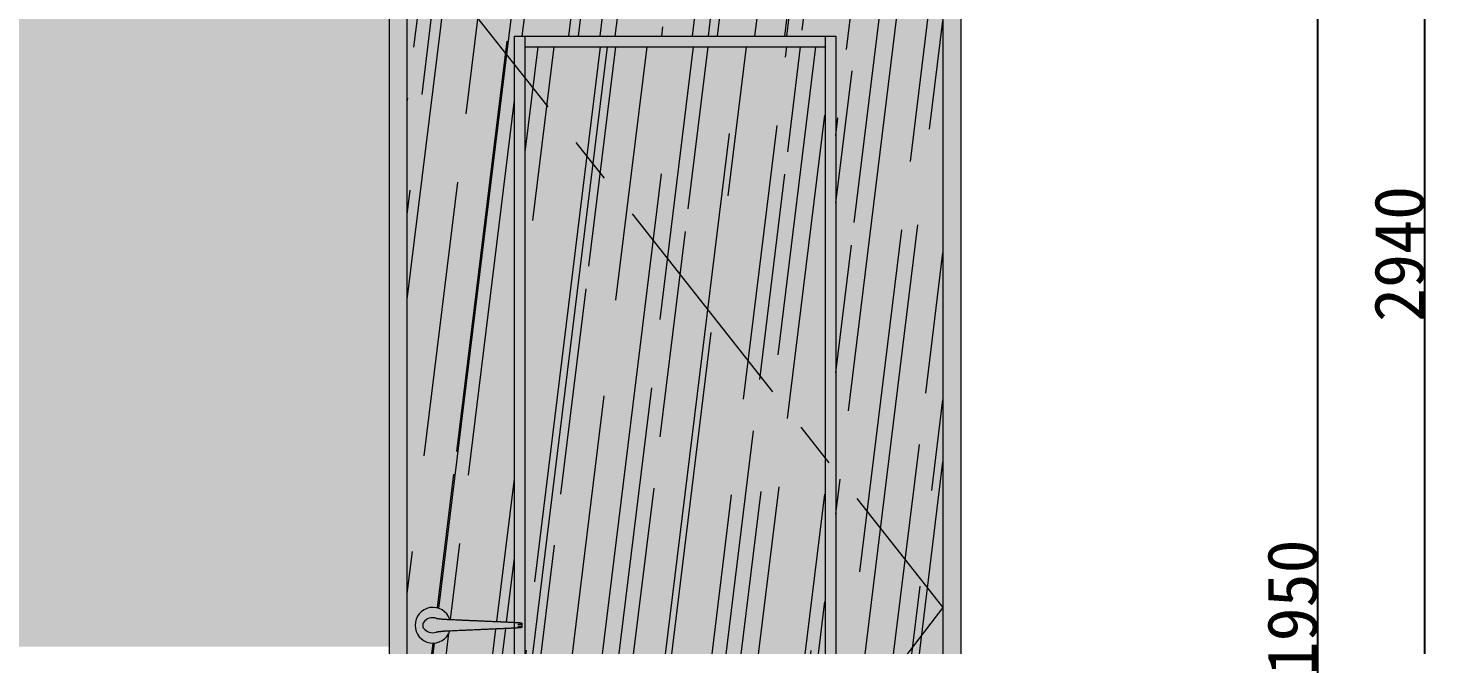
# Model space of a CAD drawing. Header units: millimetres. Extents: x 0 to 21037, y -32678 to 14850.
# Drawn here: x 11007 to 12975, y -25945 to -25081 of the extents above; entities that cross this region are included whole.
import ezdxf

# ---------------------------------------------------------------- set-up
doc = ezdxf.new("R2010")
doc.units = ezdxf.units.MM
doc.linetypes.add('CENTER', pattern=[50.800000000000004, 31.75, -6.35, 6.35, -6.35])
doc.layers.get('0').update_dxf_attribs({"lineweight": 0})
for name, color, linetype, lineweight in [('002寸法', 7, 'Continuous', 0), ('展開', 7, 'Continuous', 9), ('展開建具用', 250, 'Continuous', 9)]:
    doc.layers.add(name, color=color, linetype=linetype, lineweight=lineweight)
doc.styles.get("Standard").update_dxf_attribs({"font": 'MS Mincho.ttf'})
doc.dimstyles.new('寸法', dxfattribs={"dimtxt": 70, "dimasz": 25, "dimexe": 1.5, "dimexo": 200, "dimtad": 1, "dimdec": 0, "dimtxsty": 'Standard', "dimblk": 'DOT', "dimcen": 2.5, "dimadec": 0, "dimazin": 0, "dimtfac": 1, "dimtdec": 0, "dimtmove": 0, "dimatfit": 3, "dimfxl": 200, "dimfxlon": 1, "dimarcsym": 0})

# ---------------------------------------------------------------- blocks, each defined once
blk = doc.blocks.new('_Dot')
at = {"color": 0, "linetype": 'ByBlock', "lineweight": -2}
blk.add_line((-0.5, 0), (-1, 0), dxfattribs=at)
at = {"color": 0, "linetype": 'ByBlock', "const_width": 0.5}
blk.add_lwpolyline([(-0.25, 0, 1), (0.25, 0, 1)], format="xyb", close=True, dxfattribs=at)
blk = doc.blocks.new('*D71')
at = {"layer": '002寸法', "color": 0, "lineweight": -2, "ltscale": 10, "transparency": 16777216}
for p, q in [((12612.89459201107, -24917.1972430319), (12814.39459201107, -24917.1972430319)), ((12812.89459201107, -26842.19724303191), (12812.89459201107, -24942.1972430319)), ((12612.89459201107, -26867.19724303191), (12814.39459201107, -26867.19724303191))]:
    blk.add_line(p, q, dxfattribs=at)
at = {"layer": 'Defpoints', "color": 0, "ltscale": 10, "transparency": 16777216}
for p in [(12312.89459201094, -24917.1972430319), (12812.89459201107, -24917.1972430319), (12312.89459201095, -26867.19724303191)]:
    blk.add_point(p, dxfattribs=at)
at = {"layer": '002寸法', "color": 0, "lineweight": -2, "ltscale": 10, "transparency": 16777216, "xscale": 25, "yscale": 25, "zscale": 25}
for p, rotation in [((12812.89459201107, -24917.1972430319), 90), ((12812.89459201107, -26867.19724303191), 270)]:
    blk.add_blockref('_Dot', p, dxfattribs=dict(at, rotation=rotation))
at = {"layer": '002寸法', "color": 0, "ltscale": 10, "transparency": 16777216, "insert": (12777.26959201106, -25892.1972430319), "char_height": 70, "attachment_point": 5, "rotation": 90}
blk.add_mtext('1950', dxfattribs=at)
blk = doc.blocks.new('*D73')
at = {"layer": '002寸法', "color": 0, "lineweight": -2, "ltscale": 10, "transparency": 16777216}
for p, q in [((12762.89459201107, -23927.1972430319), (12964.39459201107, -23927.1972430319)), ((12962.89459201107, -26842.19724303191), (12962.89459201107, -23952.1972430319)), ((12762.89459201107, -26867.19724303191), (12964.39459201107, -26867.19724303191))]:
    blk.add_line(p, q, dxfattribs=at)
at = {"layer": 'Defpoints', "color": 0, "ltscale": 10, "transparency": 16777216}
for p in [(12312.89459201095, -23927.1972430319), (12962.89459201107, -23927.1972430319), (12312.89459201095, -26867.19724303191)]:
    blk.add_point(p, dxfattribs=at)
at = {"layer": '002寸法', "color": 0, "lineweight": -2, "ltscale": 10, "transparency": 16777216, "xscale": 25, "yscale": 25, "zscale": 25}
for p, rotation in [((12962.89459201107, -23927.1972430319), 90), ((12962.89459201107, -26867.19724303191), 270)]:
    blk.add_blockref('_Dot', p, dxfattribs=dict(at, rotation=rotation))
at = {"layer": '002寸法', "color": 0, "ltscale": 10, "transparency": 16777216, "insert": (12927.26959201106, -25397.19724303191), "char_height": 70, "attachment_point": 5, "rotation": 90}
blk.add_mtext('2940', dxfattribs=at)

msp = doc.modelspace()

# ---------------------------------------------------------------- hatches: boundary and pattern name
at = {"layer": '展開', "ltscale": 10, "true_color": 0xfffefa}
h = msp.add_hatch(color=7, dxfattribs=at)
h.dxf.hatch_style = 1
h.paths.add_polyline_path([(12312.89459201094, -24717.1972430319), (12312.89459201094, -23927.1972430319), (8792.894592010942, -23927.1972430319), (8792.89459201094, -24717.19724303188)])
h.paths.add_polyline_path([(8792.89459201094, -24717.19724303188), (8792.894592010935, -26867.19724303188), (9572.894592010935, -26867.19724303189), (9572.894592010949, -25947.19724303188), (11512.89459201093, -25947.1972430319), (11512.89459201093, -24917.19724303189), (12312.89459201094, -24917.19724303189), (12312.89459201094, -24717.1972430319)])
at = {"layer": '展開', "ltscale": 10, "true_color": 0xe89e4a, "transparency": 33554607}
h = msp.add_hatch(color=33, dxfattribs=at)
h.dxf.hatch_style = 1
h.paths.add_polyline_path([(12287.89459201093, -24917.19724303189), (11537.89459201093, -24917.19724303189), (11537.89459201093, -24942.19724303189), (12287.89459201093, -24942.19724303189)])
h.paths.add_polyline_path([(11537.89459201093, -24917.19724303189), (11512.89459201093, -24917.19724303189), (11512.89459201093, -26867.19724303189), (11537.89459201093, -26867.19724303189)])
h.paths.add_polyline_path([(12312.89459201093, -24917.19724303189), (12287.89459201093, -24917.19724303189), (12287.89459201093, -24942.19724303189), (12287.89459201093, -26867.19724303189), (12312.89459201093, -26867.19724303189)])
at = {"layer": '展開', "ltscale": 10, "true_color": 0xf0c089, "transparency": 33554607}
h = msp.add_hatch(color=31, dxfattribs=at)
h.dxf.hatch_style = 1
h.paths.add_polyline_path([(12287.89459201093, -24942.19724303189), (11537.89459201093, -24942.19724303189), (11537.89459201093, -26867.19724303189), (12287.89459201093, -26867.19724303189)])
edge = h.paths.add_edge_path(flags=16)
edge.add_line((12137.89459201093, -25092.1972430319), (12137.89459201093, -26667.19724303189))
edge.add_line((12137.89459201093, -26667.19724303189), (11687.89459201093, -26667.19724303189))
edge.add_line((11687.89459201093, -26667.19724303189), (11687.89459201093, -25921.27333098501))
edge.add_spline(control_points=[(11687.89459201093, -25921.273330985), (11687.38966211679, -25921.30064039571), (11686.35187309129, -25921.35579901481), (11684.77880384059, -25921.43681364162), (11682.87138948358, -25921.53234851525), (11680.68051688375, -25921.6386922797), (11678.29950400415, -25921.75076486536), (11676.15592243632, -25921.84945832227), (11674.13122945945, -25921.94125565478), (11671.99655018982, -25922.03685301535), (11669.53047940364, -25922.14605789305), (11666.41331466037, -25922.28266381506), (11662.84604792785, -25922.43748475095), (11659.04323239331, -25922.60160835334), (11655.49378411978, -25922.75475150567), (11651.19549443443, -25922.9406588656), (11645.95495318446, -25923.16792757884), (11639.60615472504, -25923.44428432887), (11632.99200802616, -25923.73331232983), (11626.72494362584, -25924.00830545732), (11620.87563862734, -25924.26595132858), (11615.5815143048, -25924.49994721312), (11610.40961460448, -25924.72934311333), (11605.45404648903, -25924.94989150513), (11601.14242089623, -25925.14246189825), (11598.481137042, -25925.26160156795), (11597.39815793654, -25925.31016071371)], knot_values=[0.08910188739566653, 0.08910188739566653, 0.08910188739566653, 0.08910188739566653, 0.1003352635628348, 0.1120496629865468, 0.1234940101604796, 0.1416506971254951, 0.1590300563198057, 0.174083601018881, 0.1870637423094715, 0.2018396486770462, 0.2191485173902854, 0.2390333738212989, 0.2674393466388797, 0.2941550580081462, 0.3190349827846631, 0.3422697180600411, 0.3848914225511608, 0.429816483828058, 0.4767295396273031, 0.5251559408000601, 0.5627917183320399, 0.600781200535658, 0.6373167853583164, 0.6721985919594318, 0.7054231874226682, 0.7282118823318463, 0.7282118823318463, 0.7282118823318463, 0.7282118823318463], degree=3, periodic=0)
edge.add_arc((11573.75115883121, -25917.19724303189), 24.99999999999993, 18.936339045819807, 341.0637025762418, ccw=False)
edge.add_spline(control_points=[(11597.398152043, -25909.0843081719), (11597.66854156321, -25909.09642921165), (11598.55834252258, -25909.13630377665), (11600.08421527605, -25909.20463916763), (11602.63120985601, -25909.31854163291), (11605.89956785261, -25909.46440652083), (11610.19104801441, -25909.65540637618), (11614.91825357435, -25909.86515568705), (11620.02465987802, -25910.09096804761), (11625.44571451013, -25910.32989451131), (11631.06273897053, -25910.5765932399), (11636.82569083463, -25910.82879121024), (11642.40552780713, -25911.07213817408), (11647.14969333281, -25911.27836565754), (11651.08508892022, -25911.44899634307), (11654.34214713473, -25911.58995279334), (11657.71985652543, -25911.73581799267), (11661.34079210895, -25911.8919779137), (11664.46497062676, -25912.02718462011), (11666.97099270112, -25912.13633195518), (11668.70960039106, -25912.21245471431), (11670.29979865012, -25912.28249969062), (11671.7049393132, -25912.34478554719), (11672.9276865402, -25912.39932988353), (11673.99729000641, -25912.44733510733), (11674.96982759138, -25912.49125217768), (11675.96971650184, -25912.53669608444), (11677.0906539243, -25912.58804183668), (11678.33789526807, -25912.64577223127), (11679.58183912787, -25912.70409382297), (11680.69808660107, -25912.75714199487), (11681.67933839044, -25912.80437232815), (11682.71545440987, -25912.85485880429), (11683.95127482443, -25912.91602782566), (11685.46263095026, -25912.99252505887), (11686.80638377147, -25913.06257513666), (11687.63637069681, -25913.10701438754), (11687.89459201093, -25913.12096344991)], knot_values=[0.2787090511164469, 0.2787090511164469, 0.2787090511164469, 0.2787090511164469, 0.2843347011956079, 0.2972216252590689, 0.3104772138980566, 0.3373917457115546, 0.3653743063969382, 0.4000894840129428, 0.4362590282750997, 0.4723331356619829, 0.5137623633674904, 0.5541074971621618, 0.5932195787735141, 0.630703314316566, 0.6534002180596729, 0.675478444757236, 0.6987073099011282, 0.723871796797045, 0.7508502880904222, 0.7636704184634913, 0.7759957365109098, 0.7870297967085453, 0.7967879607689143, 0.8052872796369537, 0.8125448115290612, 0.8191290183606679, 0.8256149735665238, 0.8334503973081462, 0.8425893463014019, 0.8517583091918629, 0.8595804657941999, 0.8660939489046614, 0.8724601412759485, 0.8814966849209686, 0.8923567543884653, 0.9047690648835808, 0.9104065460707804, 0.9104065460707804, 0.9104065460707804, 0.9104065460707804], degree=3, periodic=0)
edge.add_line((11687.89459201093, -25913.12096344991), (11687.89459201092, -25092.19724303189))
edge.add_line((11687.89459201092, -25092.19724303189), (12137.89459201093, -25092.1972430319))
h.paths.add_polyline_path([(11702.89459201092, -25107.19724303189), (12122.89459201093, -25107.1972430319), (12122.89459201093, -26652.19724303189), (11702.89459201093, -26652.1972430319)], flags=0)
edge = h.paths.add_edge_path(flags=0)
edge.add_spline(control_points=[(11696.93607725496, -25920.73303872711), (11696.94548323616, -25920.73213616333), (11696.96881603664, -25920.72989723257), (11697.03911090394, -25920.72136156982), (11697.16454545251, -25920.70026892766), (11697.33760141997, -25920.65711492823), (11697.54697075665, -25920.58138037981), (11697.77800243919, -25920.46565828266), (11698.01202677193, -25920.29965326791), (11698.17622447572, -25920.16021812238), (11698.24641641929, -25920.06682559873), (11698.25362083844, -25920.05723989914)], knot_values=[0, 0, 0, 0, 0.03666083449317059, 0.09094212716225403, 0.1725750643965905, 0.2889107491853135, 0.4317694376781979, 0.595746282723437, 0.7780873161327285, 0.9772231411986575, 1, 1, 1, 1], degree=3, periodic=0)
edge.add_arc((11696.7511747796, -25918.74128886669), 1.999984051613067, 319.175774524818, 360)
edge.add_line((11698.75115883122, -25918.74128886669), (11698.7511588312, -25918.74129661475))
edge.add_arc((11696.7511747796, -25918.74128886669), 1.999984051613067, 296.1305233644815, 359.9997780325587, ccw=False)
edge = h.paths.add_edge_path(flags=0)
edge.add_arc((11573.36834778389, -25922.4872891684), 15.79004614430356, 91.36746224918105, 145.3483749162674)
edge.add_spline(control_points=[(11560.25115883121, -25914.38934486911), (11560.25115883121, -25914.1152379187), (11560.28429578925, -25913.90766968632), (11560.41684358408, -25913.50311355466), (11560.51296022493, -25913.31617996152), (11560.63891966882, -25913.14459073123)], knot_values=[0, 0, 0, 0, 0.5, 0.5, 1, 1, 1, 1], degree=3, periodic=0)
edge.add_arc((11573.36834778389, -25922.4872891684), 15.79004614430356, 78.83342769622777, 143.7225175630546, ccw=False)
edge.add_spline(control_points=[(11573.75115883121, -25906.76685745585), (11574.00862730263, -25906.77574540988), (11574.61816517102, -25906.7967869942), (11575.50986456703, -25906.89890161826), (11576.25290485337, -25907.02537306051), (11576.67867264512, -25907.11752927547), (11576.73010769969, -25907.13297816889), (11576.74155113231, -25907.13641528726)], knot_values=[0, 0, 0, 0, 0.1844089347360716, 0.4365747323251828, 0.6854758552318743, 0.9300236795481108, 1, 1, 1, 1], degree=3, periodic=0)
edge = h.paths.add_edge_path(flags=0)
edge.add_spline(control_points=[(11560.25174515592, -25920.04922391194), (11560.25153850535, -25920.04963710744), (11560.24734062794, -25920.05825554943), (11560.24929550224, -25920.06242021591), (11560.25115883121, -25920.06638985416)], knot_values=[0.6068797783338689, 0.6068797783338689, 0.6068797783338689, 0.6068797783338689, 0.6252893075606312, 1, 1, 1, 1], degree=3, periodic=0)
edge.add_line((11560.25115883121, -25920.06638985416), (11560.25115883121, -25920.05145847418))
at = {"layer": '展開', "ltscale": 10, "true_color": 0x9c5e31, "transparency": 33554541}
h = msp.add_hatch(dxfattribs=at)
h.set_pattern_fill('AR-RROOF', color=25, scale=3.8, angle=83.00000000000001)
h.set_pattern_definition([(83.00000000000001, (4754.535102391535, -22889.78707414763), (-69.92233070039775, 222.5240490495897), [1447.8, -193.04, 482.6, -96.52]), (83.00000000000001, (4722.279387717193, -22756.49092207486), (-139.1775665855039, -80.15599195255217), [289.56, -31.8516, 579.12, -72.39]), (83.00000000000001, (4678.98604553131, -22831.88839219777), (-3.019660620384528, 506.0439791404475), [772.16, -135.128, 386.08, -96.52])])
h.paths.add_polyline_path([(12287.89459201093, -24942.19724303189), (11537.89459201093, -24942.19724303189), (11537.89459201093, -26867.19724303189), (12287.89459201093, -26867.19724303189)])
edge = h.paths.add_edge_path(flags=16)
edge.add_line((12137.89459201093, -25092.1972430319), (12137.89459201093, -26667.19724303189))
edge.add_line((12137.89459201093, -26667.19724303189), (11687.89459201093, -26667.19724303189))
edge.add_line((11687.89459201093, -26667.19724303189), (11687.89459201093, -25921.27333098501))
edge.add_spline(control_points=[(11687.89459201093, -25921.273330985), (11687.38966211679, -25921.30064039571), (11686.35187309129, -25921.35579901481), (11684.77880384059, -25921.43681364162), (11682.87138948358, -25921.53234851525), (11680.68051688375, -25921.6386922797), (11678.29950400415, -25921.75076486536), (11676.15592243632, -25921.84945832227), (11674.13122945945, -25921.94125565478), (11671.99655018982, -25922.03685301535), (11669.53047940364, -25922.14605789305), (11666.41331466037, -25922.28266381506), (11662.84604792785, -25922.43748475095), (11659.04323239331, -25922.60160835334), (11655.49378411978, -25922.75475150567), (11651.19549443443, -25922.9406588656), (11645.95495318446, -25923.16792757884), (11639.60615472504, -25923.44428432887), (11632.99200802616, -25923.73331232983), (11626.72494362584, -25924.00830545732), (11620.87563862734, -25924.26595132858), (11615.5815143048, -25924.49994721312), (11610.40961460448, -25924.72934311333), (11605.45404648903, -25924.94989150513), (11601.14242089623, -25925.14246189825), (11598.481137042, -25925.26160156795), (11597.39815793654, -25925.31016071371)], knot_values=[0.08910188739566653, 0.08910188739566653, 0.08910188739566653, 0.08910188739566653, 0.1003352635628348, 0.1120496629865468, 0.1234940101604796, 0.1416506971254951, 0.1590300563198057, 0.174083601018881, 0.1870637423094715, 0.2018396486770462, 0.2191485173902854, 0.2390333738212989, 0.2674393466388797, 0.2941550580081462, 0.3190349827846631, 0.3422697180600411, 0.3848914225511608, 0.429816483828058, 0.4767295396273031, 0.5251559408000601, 0.5627917183320399, 0.600781200535658, 0.6373167853583164, 0.6721985919594318, 0.7054231874226682, 0.7282118823318463, 0.7282118823318463, 0.7282118823318463, 0.7282118823318463], degree=3, periodic=0)
edge.add_arc((11573.75115883121, -25917.19724303189), 24.99999999999993, 18.936339045819807, 341.0637025762418, ccw=False)
edge.add_spline(control_points=[(11597.398152043, -25909.0843081719), (11597.66854156321, -25909.09642921165), (11598.55834252258, -25909.13630377665), (11600.08421527605, -25909.20463916763), (11602.63120985601, -25909.31854163291), (11605.89956785261, -25909.46440652083), (11610.19104801441, -25909.65540637618), (11614.91825357435, -25909.86515568705), (11620.02465987802, -25910.09096804761), (11625.44571451013, -25910.32989451131), (11631.06273897053, -25910.5765932399), (11636.82569083463, -25910.82879121024), (11642.40552780713, -25911.07213817408), (11647.14969333281, -25911.27836565754), (11651.08508892022, -25911.44899634307), (11654.34214713473, -25911.58995279334), (11657.71985652543, -25911.73581799267), (11661.34079210895, -25911.8919779137), (11664.46497062676, -25912.02718462011), (11666.97099270112, -25912.13633195518), (11668.70960039106, -25912.21245471431), (11670.29979865012, -25912.28249969062), (11671.7049393132, -25912.34478554719), (11672.9276865402, -25912.39932988353), (11673.99729000641, -25912.44733510733), (11674.96982759138, -25912.49125217768), (11675.96971650184, -25912.53669608444), (11677.0906539243, -25912.58804183668), (11678.33789526807, -25912.64577223127), (11679.58183912787, -25912.70409382297), (11680.69808660107, -25912.75714199487), (11681.67933839044, -25912.80437232815), (11682.71545440987, -25912.85485880429), (11683.95127482443, -25912.91602782566), (11685.46263095026, -25912.99252505887), (11686.80638377147, -25913.06257513666), (11687.63637069681, -25913.10701438754), (11687.89459201093, -25913.12096344991)], knot_values=[0.2787090511164469, 0.2787090511164469, 0.2787090511164469, 0.2787090511164469, 0.2843347011956079, 0.2972216252590689, 0.3104772138980566, 0.3373917457115546, 0.3653743063969382, 0.4000894840129428, 0.4362590282750997, 0.4723331356619829, 0.5137623633674904, 0.5541074971621618, 0.5932195787735141, 0.630703314316566, 0.6534002180596729, 0.675478444757236, 0.6987073099011282, 0.723871796797045, 0.7508502880904222, 0.7636704184634913, 0.7759957365109098, 0.7870297967085453, 0.7967879607689143, 0.8052872796369537, 0.8125448115290612, 0.8191290183606679, 0.8256149735665238, 0.8334503973081462, 0.8425893463014019, 0.8517583091918629, 0.8595804657941999, 0.8660939489046614, 0.8724601412759485, 0.8814966849209686, 0.8923567543884653, 0.9047690648835808, 0.9104065460707804, 0.9104065460707804, 0.9104065460707804, 0.9104065460707804], degree=3, periodic=0)
edge.add_line((11687.89459201093, -25913.12096344991), (11687.89459201092, -25092.19724303189))
edge.add_line((11687.89459201092, -25092.19724303189), (12137.89459201093, -25092.1972430319))
h.paths.add_polyline_path([(12122.89459201093, -25107.1972430319), (12122.89459201093, -26652.19724303189), (11702.89459201093, -26652.1972430319), (11702.89459201092, -25107.19724303189)], flags=0)
edge = h.paths.add_edge_path(flags=0)
edge.add_spline(control_points=[(11696.93607725496, -25920.73303872711), (11696.94548323616, -25920.73213616333), (11696.96881603664, -25920.72989723257), (11697.03911090394, -25920.72136156982), (11697.16454545251, -25920.70026892766), (11697.33760141997, -25920.65711492823), (11697.54697075665, -25920.58138037981), (11697.77800243919, -25920.46565828266), (11698.01202677193, -25920.29965326791), (11698.17622447572, -25920.16021812238), (11698.24641641929, -25920.06682559873), (11698.25362083844, -25920.05723989914)], knot_values=[0, 0, 0, 0, 0.03666083449317059, 0.09094212716225403, 0.1725750643965905, 0.2889107491853135, 0.4317694376781979, 0.595746282723437, 0.7780873161327285, 0.9772231411986575, 1, 1, 1, 1], degree=3, periodic=0)
edge.add_arc((11696.7511747796, -25918.74128886669), 1.999984051613067, 319.175774524818, 360)
edge.add_line((11698.75115883122, -25918.74128886669), (11698.7511588312, -25918.74129662917))
edge.add_arc((11696.7511747796, -25918.74128886669), 1.999984051613067, 296.1305233644815, 359.9997776197253, ccw=False)
edge = h.paths.add_edge_path(flags=0)
edge.add_arc((11573.36834778389, -25922.4872891684), 15.79004614430356, 91.36746224918105, 145.3483749162674)
edge.add_spline(control_points=[(11560.25115883121, -25914.38934486911), (11560.25115883121, -25914.1152379187), (11560.28429578925, -25913.90766968632), (11560.41684358408, -25913.50311355466), (11560.51296022493, -25913.31617996152), (11560.63891966882, -25913.14459073123)], knot_values=[0, 0, 0, 0, 0.5, 0.5, 1, 1, 1, 1], degree=3, periodic=0)
edge.add_arc((11573.36834778389, -25922.4872891684), 15.79004614430356, 78.83342769622777, 143.7225175630546, ccw=False)
edge.add_spline(control_points=[(11573.75115883121, -25906.76685745585), (11574.00862730263, -25906.77574540988), (11574.61816517102, -25906.7967869942), (11575.50986456703, -25906.89890161826), (11576.25290485337, -25907.02537306051), (11576.67867264512, -25907.11752927547), (11576.73010769969, -25907.13297816889), (11576.74155113231, -25907.13641528726)], knot_values=[0, 0, 0, 0, 0.1844089347360716, 0.4365747323251828, 0.6854758552318743, 0.9300236795481108, 1, 1, 1, 1], degree=3, periodic=0)
edge = h.paths.add_edge_path(flags=0)
edge.add_spline(control_points=[(11560.25174515592, -25920.04922391194), (11560.25153850535, -25920.04963710744), (11560.24734062794, -25920.05825554943), (11560.24929550224, -25920.06242021591), (11560.25115883121, -25920.06638985416)], knot_values=[0.6068797783338689, 0.6068797783338689, 0.6068797783338689, 0.6068797783338689, 0.6252893075606312, 1, 1, 1, 1], degree=3, periodic=0)
edge.add_line((11560.25115883121, -25920.06638985416), (11560.25115883121, -25920.05145847418))
at = {"layer": '展開', "ltscale": 10, "true_color": 0xe89e4a, "transparency": 33554607}
h = msp.add_hatch(color=33, dxfattribs=at)
h.dxf.hatch_style = 1
h.paths.add_polyline_path([(11702.89459201092, -25092.19724303189), (11687.89459201092, -25092.19724303189), (11687.89459201093, -26667.19724303189), (12137.89459201093, -26667.19724303189), (12137.89459201093, -25092.1972430319), (12122.89459201093, -25092.1972430319), (12122.89459201093, -25107.1972430319), (12122.89459201093, -26652.19724303189), (11702.89459201093, -26652.19724303189)])
h.paths.add_polyline_path([(12122.89459201093, -25092.19724303189), (11702.89459201092, -25092.19724303189), (11702.89459201092, -25107.1972430319), (12122.89459201093, -25107.1972430319)], flags=17)
at = {"layer": '展開', "ltscale": 10, "true_color": 0xf0c089, "transparency": 33554607}
h = msp.add_hatch(color=31, dxfattribs=at)
h.dxf.hatch_style = 1
h.paths.add_polyline_path([(12122.50997662632, -25107.19724303189), (11702.89459201092, -25107.19724303189), (11702.89459201092, -26652.19724303189), (12122.50997662632, -26652.19724303189)])
at = {"layer": '展開', "ltscale": 10, "true_color": 0x9c5e31, "transparency": 33554541}
h = msp.add_hatch(dxfattribs=at)
h.set_pattern_fill('AR-RROOF', color=25, scale=3.8, angle=83.00000000000001)
h.set_pattern_definition([(83.00000000000001, (-19303.195859301, -53642.66557007124), (-69.92233070039775, 222.5240490495897), [1447.8, -193.04, 482.6, -96.52]), (83.00000000000001, (-19335.45157397534, -53509.36941799847), (-139.1775665855039, -80.15599195255217), [289.56, -31.8516, 579.12, -72.39]), (83.00000000000001, (-19378.74491616122, -53584.76688812139), (-3.019660620384528, 506.0439791404475), [772.16, -135.128, 386.08, -96.52])])
h.paths.add_polyline_path([(12122.50997662632, -25107.19724303189), (11702.89459201092, -25107.19724303189), (11702.89459201092, -26652.19724303189), (12122.50997662632, -26652.19724303189)])
at = {"layer": '展開', "ltscale": 10, "true_color": 0x636466, "transparency": 33554687}
h = msp.add_hatch(color=251, dxfattribs=at)
h.dxf.hatch_style = 1
edge = h.paths.add_edge_path()
edge.add_line((11698.75115883121, -25917.19724303189), (11560.25115883121, -25917.19724303189))
edge.add_line((11560.25115883121, -25917.19724303189), (11560.25115883121, -25914.38934486911))
edge.add_spline(control_points=[(11560.25115883121, -25914.38934486911), (11560.25115883121, -25914.1152379187), (11560.28429578925, -25913.90766968632), (11560.41684358408, -25913.50311355466), (11560.51296022493, -25913.31617996152), (11560.63891966882, -25913.14459073123)], knot_values=[0, 0, 0, 0, 0.5, 0.5, 1, 1, 1, 1], degree=3, periodic=0)
edge.add_arc((11573.36834778389, -25922.4872891684), 15.79004614430272, 72.12009884459673, 143.722073109368, ccw=False)
edge.add_spline(control_points=[(11578.21625177584, -25907.45986809476), (11578.27629220802, -25907.46926983649), (11578.47059163413, -25907.49894059531), (11578.90121582525, -25907.56146083605), (11579.55624237903, -25907.6490899364), (11580.32961113649, -25907.74598654501), (11581.14132040744, -25907.84251263192), (11581.9775141684, -25907.93830089046), (11582.85579267312, -25908.03618115593), (11583.811162911, -25908.14059815796), (11584.78502817946, -25908.24518877866), (11585.7992119677, -25908.35217818646), (11586.81668123914, -25908.45779111315), (11587.73435026931, -25908.55097190505), (11588.36479196633, -25908.6171983967), (11588.69758878331, -25908.65604437434), (11588.88411756051, -25908.66983292588), (11589.14877329263, -25908.68780120627), (11589.53595171603, -25908.71170252357), (11590.1260616388, -25908.74529638245), (11590.96100301732, -25908.78908430007), (11591.92587112149, -25908.83646871998), (11593.16798958809, -25908.89463949451), (11594.67201146449, -25908.961939911), (11596.15191775141, -25909.028424899), (11597.06692739094, -25909.06946001073), (11597.39815204302, -25909.0843081719)], knot_values=[0.0282406464925975, 0.0282406464925975, 0.0282406464925975, 0.0282406464925975, 0.0372451317457081, 0.0543063875010116, 0.0709594411628085, 0.0861406078067994, 0.1001044643636075, 0.1128626007140229, 0.1246092299988299, 0.1364740187414316, 0.1497747965331105, 0.1611606688386659, 0.1732810085558489, 0.1845722170431643, 0.1943561730556194, 0.2031352937457396, 0.2109020455635188, 0.2156885801300807, 0.2201554022455225, 0.2264204368596183, 0.233413260758314, 0.2406862414914978, 0.2478861865840998, 0.2596711329819916, 0.2718176819957731, 0.2787090511164442, 0.2787090511164442, 0.2787090511164442, 0.2787090511164442], degree=3, periodic=0)
edge.add_spline(control_points=[(11597.39815204302, -25909.0843081719), (11597.66854156322, -25909.09642921166), (11598.55834252259, -25909.13630377666), (11600.08421527605, -25909.20463916763), (11602.63120985601, -25909.31854163291), (11605.89956785261, -25909.46440652083), (11610.19104801441, -25909.65540637618), (11614.91825357435, -25909.86515568705), (11620.02465987802, -25910.09096804761), (11625.44571451013, -25910.32989451131), (11631.06273897053, -25910.5765932399), (11636.82569083463, -25910.82879121024), (11642.40552780713, -25911.07213817408), (11647.14969333281, -25911.27836565754), (11651.08508892022, -25911.44899634307), (11654.34214713473, -25911.58995279334), (11657.71985652543, -25911.73581799267), (11661.34079210895, -25911.8919779137), (11664.46497062676, -25912.02718462011), (11666.97099270112, -25912.13633195518), (11668.70960039106, -25912.21245471431), (11670.29979865012, -25912.28249969062), (11671.7049393132, -25912.34478554719), (11672.9276865402, -25912.39932988353), (11673.99729000641, -25912.44733510733), (11674.96982759138, -25912.49125217768), (11675.96971650184, -25912.53669608444), (11677.0906539243, -25912.58804183668), (11678.33789526807, -25912.64577223127), (11679.58183912787, -25912.70409382297), (11680.69808660107, -25912.75714199487), (11681.67933839044, -25912.80437232815), (11682.71545440987, -25912.85485880429), (11683.95127482443, -25912.91602782566), (11685.46263095026, -25912.99252505887), (11687.10149176951, -25913.07795917002), (11688.72230272434, -25913.16555759889), (11690.20873601645, -25913.24906374497), (11691.54268507483, -25913.32695474463), (11693.01037571925, -25913.41599605975), (11694.12027235381, -25913.48664733761), (11694.98703579226, -25913.54348743077), (11695.3463088884, -25913.56708396842), (11695.61109372953, -25913.58411171756), (11695.86169795159, -25913.599723665), (11696.03996864901, -25913.61060998457), (11696.29220063998, -25913.62542606137), (11696.4355200947, -25913.63416795071), (11696.59335200363, -25913.64186062107), (11696.9432302358, -25913.66222858891)], knot_values=[0.2787090511164442, 0.2787090511164442, 0.2787090511164442, 0.2787090511164442, 0.2843347011956079, 0.2972216252590689, 0.3104772138980566, 0.3373917457115546, 0.3653743063969382, 0.4000894840129428, 0.4362590282750997, 0.4723331356619829, 0.5137623633674904, 0.5541074971621618, 0.5932195787735141, 0.630703314316566, 0.6534002180596729, 0.675478444757236, 0.6987073099011282, 0.723871796797045, 0.7508502880904222, 0.7636704184634913, 0.7759957365109098, 0.7870297967085453, 0.7967879607689143, 0.8052872796369537, 0.8125448115290612, 0.8191290183606679, 0.8256149735665238, 0.8334503973081462, 0.8425893463014019, 0.8517583091918629, 0.8595804657941999, 0.8660939489046614, 0.8724601412759485, 0.8814966849209686, 0.8923567543884653, 0.9047690648835808, 0.91675557925082, 0.9277393378378744, 0.9378213141475896, 0.9470970749017479, 0.9617383329254966, 0.9651417599692764, 0.9685218427804736, 0.9721318956752526, 0.9761272773190122, 0.9832367164139636, 0.9900388483738924, 0.9963920489852964, 1, 1, 1, 1], degree=3, periodic=0)
edge.add_spline(control_points=[(11696.9432302358, -25913.66222858891), (11696.94940011452, -25913.66279684872), (11696.97024191766, -25913.66471642601), (11697.05464632672, -25913.67496215851), (11697.22644401009, -25913.70629452284), (11697.47653173173, -25913.78037636129), (11697.79602152114, -25913.93612660592), (11698.03901508782, -25914.09894913527), (11698.15118523375, -25914.2289885411), (11698.1635898058, -25914.24336922293)], knot_values=[0, 0, 0, 0, 0.0285201609595892, 0.0963408857201746, 0.2166405233462253, 0.4008652017777439, 0.6410257720101399, 0.9603020782484916, 1, 1, 1, 1], degree=3, periodic=0)
edge.add_arc((11696.75117328547, -25915.65319770162), 1.999985545757789, 0, 43.896473151402574, ccw=False)
edge.add_line((11698.75115883123, -25915.65319770162), (11698.75115883122, -25917.19724303189))
edge = h.paths.add_edge_path()
edge.add_spline(control_points=[(11696.93607725496, -25920.73303872711), (11696.61342554993, -25920.75143630123), (11696.49285416967, -25920.75705210667), (11696.40308876926, -25920.76278566664), (11696.202660893, -25920.77400466524), (11695.99011847851, -25920.78688066428), (11695.73451910653, -25920.8028008623), (11695.39074575315, -25920.8247495227), (11694.69519499965, -25920.87024178893), (11693.91067238167, -25920.92097853734), (11692.83750564776, -25920.98878702977), (11691.42218037731, -25921.07474660462), (11689.75033681336, -25921.17141062515), (11688.05454032184, -25921.26525678298), (11686.3978206042, -25921.35343267232), (11684.77880384059, -25921.43681364162), (11682.87138948358, -25921.53234851525), (11680.68051688375, -25921.6386922797), (11678.29950400415, -25921.75076486536), (11676.15592243632, -25921.84945832227), (11674.13122945945, -25921.94125565478), (11671.99655018982, -25922.03685301535), (11669.53047940364, -25922.14605789305), (11666.41331466037, -25922.28266381506), (11662.84604792785, -25922.43748475095), (11659.04323239331, -25922.60160835334), (11655.49378411978, -25922.75475150567), (11651.19549443443, -25922.9406588656), (11645.95495318446, -25923.16792757884), (11639.60615472504, -25923.44428432887), (11632.99200802616, -25923.73331232983), (11626.72494362584, -25924.00830545732), (11620.87563862734, -25924.26595132858), (11615.5815143048, -25924.49994721312), (11610.40961460448, -25924.72934311333), (11605.45404648903, -25924.94989150513), (11601.14242089624, -25925.14246189826), (11598.48113704202, -25925.26160156796), (11597.39815793654, -25925.31016071371)], knot_values=[0, 0, 0, 0, 0.0014772539696582, 0.0067705929705656, 0.0120287411330491, 0.0173978834101468, 0.0227927968918253, 0.029794390668538, 0.0358082309923894, 0.0424581940679145, 0.0501508509341811, 0.06230157697936799, 0.0753977005205648, 0.0880973337154888, 0.1003352635628348, 0.1120496629865468, 0.1234940101604796, 0.1416506971254951, 0.1590300563198057, 0.174083601018881, 0.1870637423094715, 0.2018396486770462, 0.2191485173902854, 0.2390333738212989, 0.2674393466388797, 0.2941550580081462, 0.3190349827846631, 0.3422697180600411, 0.3848914225511608, 0.429816483828058, 0.4767295396273031, 0.5251559408000601, 0.5627917183320399, 0.600781200535658, 0.6373167853583164, 0.6721985919594318, 0.7054231874226682, 0.7282118823318402, 0.7282118823318402, 0.7282118823318402, 0.7282118823318402], degree=3, periodic=0)
edge.add_arc((11573.75115883121, -25917.19724303189), 25.00000000000251, 180, 341.06370257623627, ccw=False)
edge.add_line((11548.75115883121, -25917.19724303189), (11698.75115883121, -25917.19724303189))
edge.add_line((11698.75115883121, -25917.19724303189), (11698.75115883121, -25918.74128886669))
edge.add_arc((11696.7511747796, -25918.74128886669), 1.999984051613989, 319.3691019645749, 360, ccw=False)
edge.add_spline(control_points=[(11698.25362083844, -25920.05723989914), (11698.24641641929, -25920.06682559873), (11698.17622447572, -25920.16021812238), (11698.01202677193, -25920.29965326791), (11697.77800243919, -25920.46565828266), (11697.54697075665, -25920.58138037981), (11697.33760141997, -25920.65711492823), (11697.16454545251, -25920.70026892766), (11697.03911090394, -25920.72136156982), (11696.96881603664, -25920.72989723257), (11696.94548323616, -25920.73213616333), (11696.93607725496, -25920.73303872711)], knot_values=[0, 0, 0, 0, 0.0227768588013425, 0.2219126838672715, 0.404253717276563, 0.5682305623218021, 0.7110892508146865, 0.8274249356034095, 0.909057872837746, 0.9633391655068294, 1, 1, 1, 1], degree=3, periodic=0)
edge = h.paths.add_edge_path(flags=17)
edge.add_spline(control_points=[(11560.25174515592, -25920.04922391194), (11560.25153850535, -25920.04963710744), (11560.24734062794, -25920.05825554942), (11560.24929550224, -25920.06242021591), (11560.25115883121, -25920.06638985416)], knot_values=[0.6068797782151992, 0.6068797782151992, 0.6068797782151992, 0.6068797782151992, 0.6252893075606312, 1, 1, 1, 1], degree=3, periodic=0)
edge.add_spline(control_points=[(11560.25116459627, -25920.00513798544), (11560.25117378169, -25920.00901053555), (11560.25119394334, -25920.0128813334), (11560.25122508128, -25920.01675037899)], knot_values=[0.9870923785256345, 0.9870923785256345, 0.9870923785256345, 0.9870923785256345, 0.9961923688439422, 0.9961923688439422, 0.9961923688439422, 0.9961923688439422], degree=3, periodic=0)
edge.add_spline(control_points=[(11560.63888893442, -25921.24991782387), (11560.51296022493, -25921.01219222349), (11560.41684358408, -25920.82525863035), (11560.28938551833, -25920.43623712987), (11560.25644400319, -25920.24498487992), (11560.25174515592, -25920.04922391194)], knot_values=[0, 0, 0, 0, 0.5, 0.5, 0.9616008015570342, 0.9616008015570342, 0.9616008015570342, 0.9616008015570342], degree=3, periodic=0)
h.paths.add_polyline_path([(11597.39815204299, -25909.0843081719), (11594.3876483273, -25908.94924268507), (11591.43039114287, -25908.81202260167), (11589.20221195582, -25908.69094435608), (11588.38441287114, -25908.6202375499), (11586.9215407437, -25908.46817189355), (11585.14543621975, -25908.2831180191), (11583.47504566633, -25908.10376506379), (11581.93778168885, -25907.93337195907), (11580.63281215369, -25907.7818065224), (11579.56219336159, -25907.64884377897), (11578.75873974559, -25907.54031374159), (11578.21625177584, -25907.45986809476, 0.3230007124062009), (11560.63910269283, -25913.14427698544), (11560.42679116743, -25913.50822837482), (11560.2953414364, -25913.91170154004), (11560.25115883121, -25914.38934486911), (11560.25115883121, -25917.19724303189), (11555.66878545207, -25917.19724303189), (11555.66878545207, -25899.9337621263, -0.5622693332672655)])
h.paths.add_polyline_path([(11555.66878545207, -25917.19724303189), (11548.75115883121, -25917.19724303189, -0.1928991387381048), (11555.66878545207, -25899.9337621263)])

# ---------------------------------------------------------------- linework, layer by layer
at = {"layer": '展開建具用', "ltscale": 10}
for p, q in [((12312.89459201094, -23927.1972430319), (12312.89459201093, -26867.19724303189)), ((11512.89459201093, -26867.19724303189), (11512.89459201093, -24917.19724303189)), ((11537.89459201093, -26867.19724303189), (11537.89459201093, -24917.19724303189)), ((12287.89459201093, -24917.19724303189), (12287.89459201093, -26867.19724303189)), ((12312.89459201093, -24917.19724303189), (12312.89459201093, -26867.19724303189)), ((11687.89459201093, -26667.19724303189), (11687.89459201092, -25092.19724303189)), ((11687.89459201092, -25092.19724303189), (12137.89459201093, -25092.1972430319)), ((11702.89459201093, -26652.1972430319), (11702.89459201092, -25092.19724303189)), ((12122.89459201093, -25092.1972430319), (12122.89459201093, -26652.19724303189)), ((12137.89459201093, -25092.1972430319), (12137.89459201093, -26667.19724303189)), ((11702.89459201092, -25107.19724303189), (12122.89459201093, -25107.1972430319)), ((11560.25115883121, -25919.9390273159), (11560.25115883121, -25914.38934486911)), ((11698.75115883121, -25918.74128960629), (11698.75115883121, -25915.65319645749))]:
    msp.add_line(p, q, dxfattribs=at)
at = {"layer": '展開建具用', "linetype": 'CENTER', "ltscale": 10}
for p, q in [((11537.89459201093, -24942.19724303189), (12287.89459201093, -25892.19724303189)), ((12287.89459201093, -25892.19724303189), (11537.89459201093, -26867.19724303189))]:
    msp.add_line(p, q, dxfattribs=at)
at = {"layer": '展開建具用', "ltscale": 10}
for centre, radius, start, end in [((11573.75115883121, -25917.19724303189), 25, 18.93633904505455, 341.0637025761394), ((11573.36834778389, -25922.4872891684), 15.79004614430344, 72.12009884443783, 143.7233841086745), ((11573.36834778389, -25911.90719687978), 15.79004614430343, 216.2766160030037, 287.8509757128024), ((11696.75117328547, -25915.65319770162), 1.99998554575541, 3.564171467770188e-05, 44.93457052049389), ((11696.7511747796, -25918.74128886669), 1.999984051612659, 318.7750065352307, 359.9999788124064)]:
    msp.add_arc(centre, radius, start, end, dxfattribs=at)
for points, knots in [([(11560.26105773041, -25919.97348289368), (11560.24372159328, -25919.9769937406), (11560.19515944542, -25919.98682835749), (11560.29030823177, -25919.9933125397), (11560.23885907918, -25920.00555979497), (11560.26601497347, -25920.02799250959), (11560.24561218611, -25920.05457327493), (11560.24929550224, -25920.06242021591), (11560.25115883121, -25920.06638985416)], [0, 0, 0, 0, 0.0262081850589697, 0.0734146106995821, 0.1677958727468191, 0.2592945470190888, 0.6252893075606312, 1, 1, 1, 1]), ([(11560.63891966882, -25913.14459073123), (11560.51296022493, -25913.31617996152), (11560.41684358408, -25913.50311355466), (11560.28429578925, -25913.90766968632), (11560.25115883121, -25914.1152379187), (11560.25115883121, -25914.38934486911)], [0, 0, 0, 0, 0.5, 0.5, 1, 1, 1, 1]), ([(11560.63888893442, -25921.24991782387), (11560.51296022493, -25921.01219222349), (11560.41684358408, -25920.82525863035), (11560.28429578925, -25920.42070249869), (11560.25115883121, -25920.21313426631), (11560.25115883121, -25920.00027599099)], [0, 0, 0, 0, 0.5, 0.5, 1, 1, 1, 1]), ([(11576.74155113231, -25907.13641528726), (11576.73010769969, -25907.13297816889), (11576.67867264512, -25907.11752927547), (11576.25290485337, -25907.02537306051), (11575.50986456703, -25906.89890161826), (11574.61816517102, -25906.7967869942), (11574.00862730263, -25906.77574540988), (11573.75115883121, -25906.76685745585)], [0, 0, 0, 0, 0.0699763204518892, 0.3145241447681258, 0.5634252676748172, 0.8155910652639284, 1, 1, 1, 1]), ([(11696.93607725496, -25920.73303872711), (11696.61342554993, -25920.75143630123), (11696.49285416967, -25920.75705210667), (11696.40308876926, -25920.76278566664), (11696.202660893, -25920.77400466524), (11695.99011847851, -25920.78688066428), (11695.73451910653, -25920.8028008623), (11695.39074575315, -25920.8247495227), (11694.69519499965, -25920.87024178893), (11693.91067238167, -25920.92097853734), (11692.83750564776, -25920.98878702977), (11691.42218037731, -25921.07474660462), (11689.75033681336, -25921.17141062515), (11688.05454032184, -25921.26525678298), (11686.3978206042, -25921.35343267232), (11684.77880384059, -25921.43681364162), (11682.87138948358, -25921.53234851525), (11680.68051688375, -25921.6386922797), (11678.29950400415, -25921.75076486536), (11676.15592243632, -25921.84945832227), (11674.13122945945, -25921.94125565478), (11671.99655018982, -25922.03685301535), (11669.53047940364, -25922.14605789305), (11666.41331466037, -25922.28266381506), (11662.84604792785, -25922.43748475095), (11659.04323239331, -25922.60160835334), (11655.49378411978, -25922.75475150567), (11651.19549443443, -25922.9406588656), (11645.95495318446, -25923.16792757884), (11639.60615472504, -25923.44428432887), (11632.99200802616, -25923.73331232983), (11626.72494362584, -25924.00830545732), (11620.87563862734, -25924.26595132858), (11615.5815143048, -25924.49994721312), (11610.40961460448, -25924.72934311333), (11605.45404648903, -25924.94989150513), (11600.74384258716, -25925.16026362524), (11597.21168050015, -25925.31844591163), (11594.79907453602, -25925.42684372583), (11593.41285162465, -25925.48880646195), (11592.15965331642, -25925.54675931031), (11591.09100506355, -25925.59886244221), (11590.2382919332, -25925.64311578226), (11589.61663460264, -25925.67800369331), (11589.21214364614, -25925.70268985317), (11588.9696719736, -25925.71866257726), (11588.79782471738, -25925.73113222978), (11588.57328456346, -25925.75108343308), (11588.22203418338, -25925.79372424547), (11587.58148673101, -25925.85861499807), (11586.77087363865, -25925.941622177), (11585.9090821135, -25926.03087715361), (11585.09420564002, -25926.11660025875), (11584.14636251979, -25926.21766919912), (11583.10837963144, -25926.33033124124), (11582.00269197128, -25926.45316699142), (11581.06115141735, -25926.56132999884), (11580.09440214016, -25926.67701505091), (11579.16422979663, -25926.79647936857), (11578.5700479239, -25926.88001522456), (11578.27831775697, -25926.9259319935), (11578.20866465175, -25926.9370634746)], [0, 0, 0, 0, 0.0014772539696582, 0.0067705929705656, 0.0120287411330491, 0.0173978834101468, 0.0227927968918253, 0.029794390668538, 0.0358082309923894, 0.0424581940679145, 0.0501508509341811, 0.06230157697936799, 0.0753977005205648, 0.0880973337154888, 0.1003352635628348, 0.1120496629865468, 0.1234940101604796, 0.1416506971254951, 0.1590300563198057, 0.174083601018881, 0.1870637423094715, 0.2018396486770462, 0.2191485173902854, 0.2390333738212989, 0.2674393466388797, 0.2941550580081462, 0.3190349827846631, 0.3422697180600411, 0.3848914225511608, 0.429816483828058, 0.4767295396273031, 0.5251559408000601, 0.5627917183320399, 0.600781200535658, 0.6373167853583164, 0.6721985919594318, 0.7054231874226682, 0.7366144704682364, 0.7465237208000101, 0.7561832825265454, 0.7657428480766472, 0.7729808749135401, 0.7800458660010787, 0.7864882121109035, 0.7912689881268528, 0.7953888224454251, 0.8010715005196726, 0.8077448088599936, 0.8162407649366108, 0.8257539585924085, 0.8354108015799399, 0.8456710016486452, 0.8555783223666013, 0.8650974343298123, 0.88104642654138, 0.89581455205369, 0.9101365181628428, 0.9241502197485046, 0.946169179271534, 0.9695187827263224, 0.9782692596965696, 0.9782692596965696, 0.9782692596965696, 0.9782692596965696]), ([(11578.21625177584, -25907.45986809476), (11578.27629220802, -25907.46926983649), (11578.47059163413, -25907.49894059531), (11578.90121582525, -25907.56146083605), (11579.55624237903, -25907.6490899364), (11580.32961113649, -25907.74598654501), (11581.14132040744, -25907.84251263192), (11581.9775141684, -25907.93830089046), (11582.85579267312, -25908.03618115593), (11583.811162911, -25908.14059815796), (11584.78502817946, -25908.24518877866), (11585.7992119677, -25908.35217818646), (11586.81668123914, -25908.45779111315), (11587.73435026931, -25908.55097190505), (11588.36479196633, -25908.6171983967), (11588.69758878331, -25908.65604437434), (11588.88411756051, -25908.66983292588), (11589.14877329263, -25908.68780120627), (11589.53595171603, -25908.71170252357), (11590.1260616388, -25908.74529638245), (11590.96100301732, -25908.78908430007), (11591.92587112149, -25908.83646871998), (11593.16798958809, -25908.89463949451), (11594.67201146449, -25908.961939911), (11596.4220235656, -25909.04055943885), (11598.22733967399, -25909.12147999202), (11600.08421527605, -25909.20463916763), (11602.63120985601, -25909.31854163291), (11605.89956785261, -25909.46440652083), (11610.19104801441, -25909.65540637618), (11614.91825357435, -25909.86515568705), (11620.02465987802, -25910.09096804761), (11625.44571451013, -25910.32989451131), (11631.06273897053, -25910.5765932399), (11636.82569083463, -25910.82879121024), (11642.40552780713, -25911.07213817408), (11647.14969333281, -25911.27836565754), (11651.08508892022, -25911.44899634307), (11654.34214713473, -25911.58995279334), (11657.71985652543, -25911.73581799267), (11661.34079210895, -25911.8919779137), (11664.46497062676, -25912.02718462011), (11666.97099270112, -25912.13633195518), (11668.70960039106, -25912.21245471431), (11670.29979865012, -25912.28249969062), (11671.7049393132, -25912.34478554719), (11672.9276865402, -25912.39932988353), (11673.99729000641, -25912.44733510733), (11674.96982759138, -25912.49125217768), (11675.96971650184, -25912.53669608444), (11677.0906539243, -25912.58804183668), (11678.33789526807, -25912.64577223127), (11679.58183912787, -25912.70409382297), (11680.69808660107, -25912.75714199487), (11681.67933839044, -25912.80437232815), (11682.71545440987, -25912.85485880429), (11683.95127482443, -25912.91602782566), (11685.46263095026, -25912.99252505887), (11687.10149176951, -25913.07795917002), (11688.72230272434, -25913.16555759889), (11690.20873601645, -25913.24906374497), (11691.54268507483, -25913.32695474463), (11693.01037571925, -25913.41599605975), (11694.12027235381, -25913.48664733761), (11694.98703579226, -25913.54348743077), (11695.3463088884, -25913.56708396842), (11695.61109372953, -25913.58411171756), (11695.86169795159, -25913.599723665), (11696.03996864901, -25913.61060998457), (11696.29220063998, -25913.62542606137), (11696.4355200947, -25913.63416795071), (11696.59335200363, -25913.64186062107), (11696.9432302358, -25913.66222858891)], [0.0282406464925975, 0.0282406464925975, 0.0282406464925975, 0.0282406464925975, 0.0372451317457081, 0.0543063875010116, 0.0709594411628085, 0.0861406078067994, 0.1001044643636075, 0.1128626007140229, 0.1246092299988299, 0.1364740187414316, 0.1497747965331105, 0.1611606688386659, 0.1732810085558489, 0.1845722170431643, 0.1943561730556194, 0.2031352937457396, 0.2109020455635188, 0.2156885801300807, 0.2201554022455225, 0.2264204368596183, 0.233413260758314, 0.2406862414914978, 0.2478861865840998, 0.2596711329819916, 0.2718176819957731, 0.2843347011956079, 0.2972216252590689, 0.3104772138980566, 0.3373917457115546, 0.3653743063969382, 0.4000894840129428, 0.4362590282750997, 0.4723331356619829, 0.5137623633674904, 0.5541074971621618, 0.5932195787735141, 0.630703314316566, 0.6534002180596729, 0.675478444757236, 0.6987073099011282, 0.723871796797045, 0.7508502880904222, 0.7636704184634913, 0.7759957365109098, 0.7870297967085453, 0.7967879607689143, 0.8052872796369537, 0.8125448115290612, 0.8191290183606679, 0.8256149735665238, 0.8334503973081462, 0.8425893463014019, 0.8517583091918629, 0.8595804657941999, 0.8660939489046614, 0.8724601412759485, 0.8814966849209686, 0.8923567543884653, 0.9047690648835808, 0.91675557925082, 0.9277393378378744, 0.9378213141475896, 0.9470970749017479, 0.9617383329254966, 0.9651417599692764, 0.9685218427804736, 0.9721318956752526, 0.9761272773190122, 0.9832367164139636, 0.9900388483738924, 0.9963920489852964, 1, 1, 1, 1]), ([(11692.75115883121, -25915.59112860482), (11693.1473034395, -25915.59581534293), (11693.53914036916, -25915.59932987097), (11694.31424990152, -25915.60507938911), (11694.69146525816, -25915.60727279562), (11695.23249345252, -25915.61025823227), (11695.4092202306, -25915.6112037544), (11695.75532906368, -25915.61309909457), (11695.92561882102, -25915.61405450448), (11696.41702333922, -25915.6170112838), (11696.71878954447, -25915.61911212559), (11697.27183893107, -25915.62395367906), (11697.5250060739, -25915.6267291087), (11697.95993650714, -25915.63268190595), (11698.14402896078, -25915.63586898045), (11698.36965190843, -25915.64061280516), (11698.43661375576, -25915.64219218579), (11698.55069334979, -25915.64517256561), (11698.59813499309, -25915.64657861299), (11698.71230613917, -25915.65037379507), (11698.75115883121, -25915.65235192249), (11698.75115883121, -25915.65319645749)], [0, 0, 0, 0, 0.1249999999999991, 0.1249999999999991, 0.2499999999999981, 0.2499999999999981, 0.3124999999999977, 0.3124999999999977, 0.3749999999999972, 0.3749999999999972, 0.4999999999999962, 0.4999999999999962, 0.6249999999999953, 0.6249999999999953, 0.7499999999999943, 0.7499999999999943, 0.8124999999999958, 0.8124999999999958, 0.8749999999999971, 0.8749999999999971, 1, 1, 1, 1]), ([(11698.75115883121, -25918.74128960629), (11698.75115883121, -25918.74213413871), (11698.71230158593, -25918.74412036816), (11698.55743373112, -25918.74925231812), (11698.44216957622, -25918.75235456437), (11698.21751044935, -25918.7570690184), (11698.13382912168, -25918.75865840873), (11697.94860342117, -25918.76180151584), (11697.84641484147, -25918.76336353625), (11697.51738223328, -25918.76784954605), (11697.26900933335, -25918.77056097117), (11696.71556465249, -25918.7753982797), (11696.40683142057, -25918.77754069878), (11695.75484485282, -25918.78145435044), (11695.41035927947, -25918.78324521905), (11694.86564117006, -25918.78625270022), (11694.67838784548, -25918.78731781173), (11694.30164797871, -25918.78964330339), (11694.11164444938, -25918.79090610655), (11693.53684384706, -25918.79518020961), (11693.14730378895, -25918.79867069597), (11692.75115883121, -25918.80335743812)], [0, 0, 0, 0, 0.1249999999999964, 0.1249999999999964, 0.2499999999999928, 0.2499999999999928, 0.3124999999999928, 0.3124999999999928, 0.374999999999993, 0.374999999999993, 0.4999999999999931, 0.4999999999999931, 0.6249999999999932, 0.6249999999999932, 0.7499999999999934, 0.7499999999999934, 0.8124999999999951, 0.8124999999999951, 0.8749999999999967, 0.8749999999999967, 1, 1, 1, 1]), ([(11698.25362083844, -25920.05723989914), (11698.24641641929, -25920.06682559873), (11698.17622447572, -25920.16021812238), (11698.01202677193, -25920.29965326791), (11697.77800243919, -25920.46565828266), (11697.54697075665, -25920.58138037981), (11697.33760141997, -25920.65711492823), (11697.16454545251, -25920.70026892766), (11697.03911090394, -25920.72136156982), (11696.96881603664, -25920.72989723257), (11696.94548323616, -25920.73213616333), (11696.93607725496, -25920.73303872711)], [0, 0, 0, 0, 0.0227768588013425, 0.2219126838672715, 0.404253717276563, 0.5682305623218021, 0.7110892508146865, 0.8274249356034095, 0.909057872837746, 0.9633391655068294, 1, 1, 1, 1]), ([(11696.9432302358, -25913.66222858891), (11696.94940011452, -25913.66279684872), (11696.97024191766, -25913.66471642601), (11697.05464632672, -25913.67496215851), (11697.22644401009, -25913.70629452284), (11697.47653173173, -25913.78037636129), (11697.79602152114, -25913.93612660592), (11698.03901508782, -25914.09894913527), (11698.15118523375, -25914.2289885411), (11698.1635898058, -25914.24336922293)], [0, 0, 0, 0, 0.0285201609595892, 0.0963408857201746, 0.2166405233462253, 0.4008652017777439, 0.6410257720101399, 0.9603020782484916, 1, 1, 1, 1])]:
    msp.add_open_spline(points, degree=3, knots=knots, dxfattribs=at)

# ---------------------------------------------------------------- dimensions: what is measured, and where the dimension line sits
at = {"layer": '002寸法', "ltscale": 10}
for base, p2, picture, middle in [((12962.89459201107, -23927.1972430319), (12312.89459201094, -23927.1972430319), '*D73', (12927.26959201106, -25397.19724303191)), ((12812.89459201107, -24917.1972430319), (12312.89459201093, -24917.19724303189), '*D71', (12777.26959201106, -25892.1972430319))]:
    dim = msp.add_linear_dim(base=base, p1=(12312.89459201094, -26867.1972430319), p2=p2, angle=90, dimstyle='寸法', dxfattribs=at)
    dim.commit()
    dim.dimension.update_dxf_attribs({"geometry": picture, "text_midpoint": middle})

doc.saveas('drawing.dxf')
